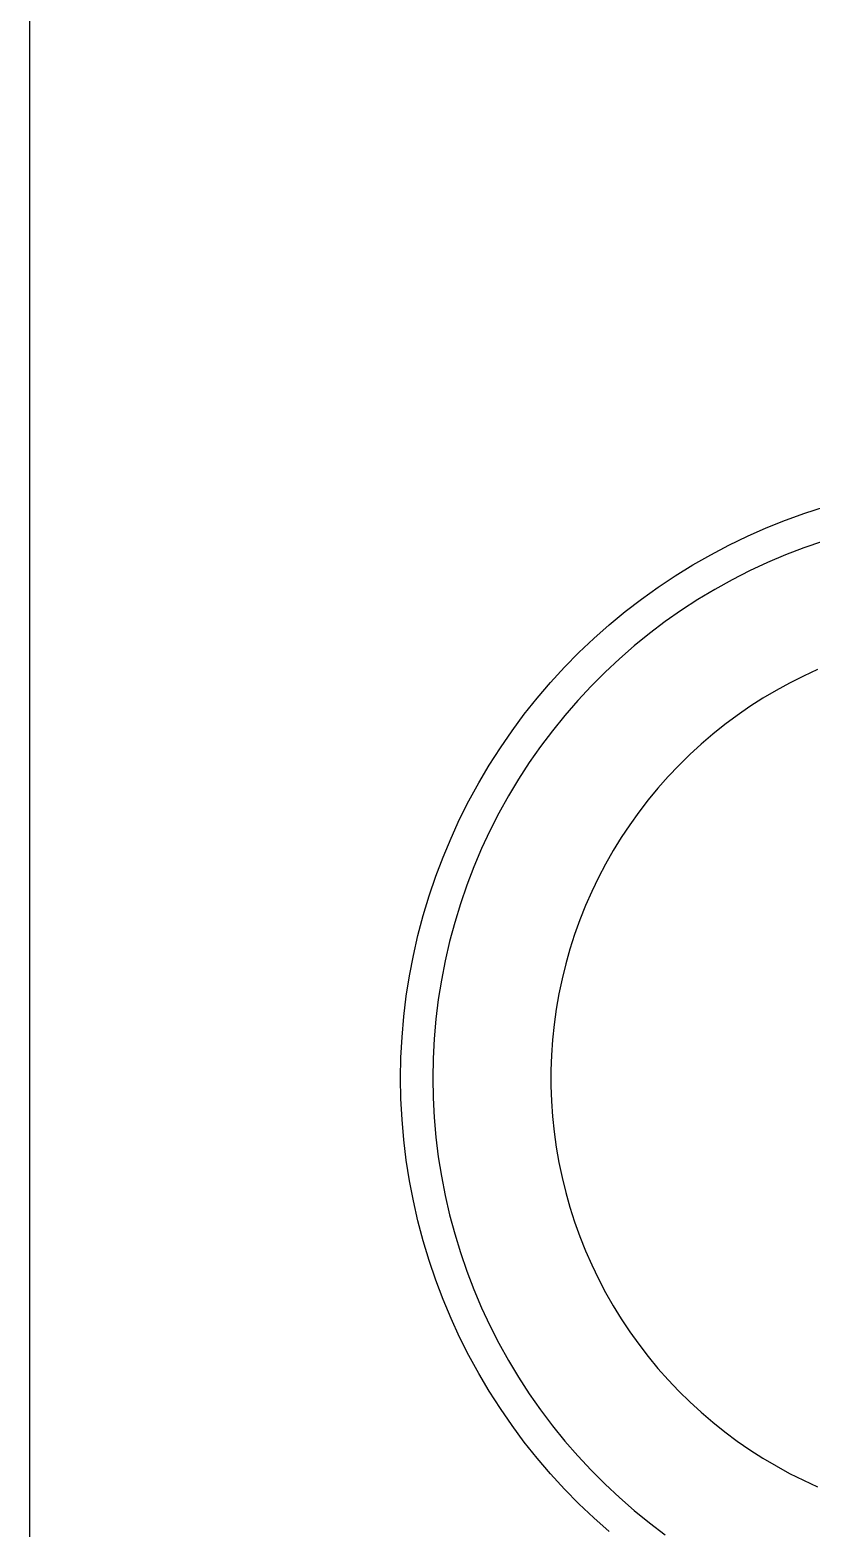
# Model space of a CAD drawing. Header units: millimetres. Extents: x -573 to 3430, y 0 to 3769.
# Drawn here: x 174.04 to 178.89, y 446.18 to 455.47 of the extents above; entities that cross this region are included whole.
import ezdxf

# ---------------------------------------------------------------- set-up
doc = ezdxf.new("R2010")
doc.units = ezdxf.units.MM
doc.layers.add('01 Basic thick', color=7, linetype='Continuous', lineweight=35)

msp = doc.modelspace()

# ---------------------------------------------------------------- linework, layer by layer
at = {"layer": '01 Basic thick', "lineweight": -3}
for p, q in [((174.039, 444.0704, -368.0535), (174.039, 475.874, -368.0535)), ((178.8471, 452.4751, -368.0535), (178.9687, 452.5142, -368.0535)), ((178.6083, 452.3846, -368.0535), (178.7269, 452.4319, -368.0535)), ((178.7269, 452.4319, -368.0535), (178.8471, 452.4751, -368.0535)), ((178.3763, 452.2777, -368.0535), (178.4914, 452.3332, -368.0535)), ((178.4914, 452.3332, -368.0535), (178.6083, 452.3846, -368.0535)), ((178.9574, 452.3009, -368.0535), (178.8419, 452.2611, -368.0535)), ((178.1522, 452.1551, -368.0535), (178.2632, 452.2184, -368.0535)), ((178.2632, 452.2184, -368.0535), (178.3763, 452.2777, -368.0535)), ((178.7279, 452.2173, -368.0535), (178.6154, 452.1696, -368.0535)), ((178.8419, 452.2611, -368.0535), (178.7279, 452.2173, -368.0535)), ((178.0435, 452.0881, -368.0535), (178.1522, 452.1551, -368.0535)), ((178.5047, 452.1179, -368.0535), (178.3959, 452.0625, -368.0535)), ((178.6154, 452.1696, -368.0535), (178.5047, 452.1179, -368.0535)), ((177.9371, 452.0174, -368.0535), (178.0435, 452.0881, -368.0535)), ((178.3959, 452.0625, -368.0535), (178.289, 452.0033, -368.0535)), ((177.732, 451.8651, -368.0535), (177.8333, 451.943, -368.0535)), ((177.8333, 451.943, -368.0535), (177.9371, 452.0174, -368.0535)), ((178.1843, 451.9403, -368.0535), (178.0819, 451.8738, -368.0535)), ((178.289, 452.0033, -368.0535), (178.1843, 451.9403, -368.0535)), ((177.6336, 451.7838, -368.0535), (177.732, 451.8651, -368.0535)), ((178.0819, 451.8738, -368.0535), (177.9818, 451.8037, -368.0535)), ((177.538, 451.6991, -368.0535), (177.6336, 451.7838, -368.0535)), ((177.9818, 451.8037, -368.0535), (177.8842, 451.7302, -368.0535)), ((177.4453, 451.6111, -368.0535), (177.538, 451.6991, -368.0535)), ((177.7893, 451.6533, -368.0535), (177.6971, 451.5732, -368.0535)), ((177.8842, 451.7302, -368.0535), (177.7893, 451.6533, -368.0535)), ((177.3558, 451.52, -368.0535), (177.4453, 451.6111, -368.0535)), ((177.6971, 451.5732, -368.0535), (177.6077, 451.4899, -368.0535)), ((177.2695, 451.4259, -368.0535), (177.3558, 451.52, -368.0535)), ((177.6077, 451.4899, -368.0535), (177.5213, 451.4035, -368.0535)), ((178.8383, 451.4655, -368.0535), (178.7529, 451.4226, -368.0535)), ((178.9251, 451.5055, -368.0535), (178.8383, 451.4655, -368.0535)), ((177.1864, 451.3288, -368.0535), (177.2695, 451.4259, -368.0535)), ((177.5213, 451.4035, -368.0535), (177.438, 451.3141, -368.0535)), ((178.6691, 451.3767, -368.0535), (178.5869, 451.328, -368.0535)), ((178.7529, 451.4226, -368.0535), (178.6691, 451.3767, -368.0535)), ((177.1068, 451.2289, -368.0535), (177.1864, 451.3288, -368.0535)), ((177.438, 451.3141, -368.0535), (177.3579, 451.2219, -368.0535)), ((178.5869, 451.328, -368.0535), (178.5065, 451.2765, -368.0535)), ((177.0306, 451.1264, -368.0535), (177.1068, 451.2289, -368.0535)), ((177.3579, 451.2219, -368.0535), (177.281, 451.127, -368.0535)), ((178.4279, 451.2222, -368.0535), (178.3512, 451.1653, -368.0535)), ((178.5065, 451.2765, -368.0535), (178.4279, 451.2222, -368.0535)), ((176.9581, 451.0213, -368.0535), (177.0306, 451.1264, -368.0535)), ((177.281, 451.127, -368.0535), (177.2075, 451.0294, -368.0535)), ((178.2765, 451.1057, -368.0535), (178.2039, 451.0436, -368.0535)), ((178.3512, 451.1653, -368.0535), (178.2765, 451.1057, -368.0535)), ((176.8892, 450.9137, -368.0535), (176.9581, 451.0213, -368.0535)), ((177.2075, 451.0294, -368.0535), (177.1374, 450.9294, -368.0535)), ((178.2039, 451.0436, -368.0535), (178.1335, 450.979, -368.0535)), ((176.8241, 450.8038, -368.0535), (176.8892, 450.9137, -368.0535)), ((177.1374, 450.9294, -368.0535), (177.0709, 450.8269, -368.0535)), ((178.0654, 450.9121, -368.0535), (177.9996, 450.8428, -368.0535)), ((178.1335, 450.979, -368.0535), (178.0654, 450.9121, -368.0535)), ((177.0709, 450.8269, -368.0535), (177.0079, 450.7222, -368.0535)), ((177.9996, 450.8428, -368.0535), (177.9362, 450.7713, -368.0535)), ((176.7628, 450.6918, -368.0535), (176.8241, 450.8038, -368.0535)), ((177.0079, 450.7222, -368.0535), (176.9487, 450.6153, -368.0535)), ((177.9362, 450.7713, -368.0535), (177.8754, 450.6976, -368.0535)), ((176.7054, 450.5777, -368.0535), (176.7628, 450.6918, -368.0535)), ((177.8754, 450.6976, -368.0535), (177.8171, 450.6219, -368.0535)), ((176.6519, 450.4616, -368.0535), (176.7054, 450.5777, -368.0535)), ((176.9487, 450.6153, -368.0535), (176.8933, 450.5065, -368.0535)), ((177.7615, 450.5443, -368.0535), (177.7086, 450.4647, -368.0535)), ((177.8171, 450.6219, -368.0535), (177.7615, 450.5443, -368.0535)), ((176.6026, 450.3438, -368.0535), (176.6519, 450.4616, -368.0535)), ((176.8933, 450.5065, -368.0535), (176.8416, 450.3958, -368.0535)), ((177.7086, 450.4647, -368.0535), (177.6585, 450.3834, -368.0535)), ((176.8416, 450.3958, -368.0535), (176.7939, 450.2833, -368.0535)), ((177.6585, 450.3834, -368.0535), (177.6112, 450.3004, -368.0535)), ((176.5573, 450.2244, -368.0535), (176.6026, 450.3438, -368.0535)), ((176.7939, 450.2833, -368.0535), (176.7501, 450.1693, -368.0535)), ((177.6112, 450.3004, -368.0535), (177.5668, 450.2158, -368.0535)), ((176.5161, 450.1035, -368.0535), (176.5573, 450.2244, -368.0535)), ((176.7501, 450.1693, -368.0535), (176.7103, 450.0538, -368.0535)), ((177.5668, 450.2158, -368.0535), (177.5253, 450.1297, -368.0535)), ((176.4792, 449.9812, -368.0535), (176.5161, 450.1035, -368.0535)), ((177.5253, 450.1297, -368.0535), (177.4869, 450.0423, -368.0535)), ((176.4465, 449.8577, -368.0535), (176.4792, 449.9812, -368.0535)), ((176.7103, 450.0538, -368.0535), (176.6746, 449.9369, -368.0535)), ((177.4869, 450.0423, -368.0535), (177.4515, 449.9535, -368.0535)), ((176.6746, 449.9369, -368.0535), (176.643, 449.8189, -368.0535)), ((177.4515, 449.9535, -368.0535), (177.4191, 449.8636, -368.0535)), ((176.4181, 449.7332, -368.0535), (176.4465, 449.8577, -368.0535)), ((176.643, 449.8189, -368.0535), (176.6155, 449.6999, -368.0535)), ((177.4191, 449.8636, -368.0535), (177.3899, 449.7727, -368.0535)), ((176.394, 449.6078, -368.0535), (176.4181, 449.7332, -368.0535)), ((176.6155, 449.6999, -368.0535), (176.5922, 449.58, -368.0535)), ((177.3899, 449.7727, -368.0535), (177.3639, 449.6808, -368.0535)), ((176.3742, 449.4816, -368.0535), (176.394, 449.6078, -368.0535)), ((177.3639, 449.6808, -368.0535), (177.341, 449.588, -368.0535)), ((176.5922, 449.58, -368.0535), (176.5731, 449.4593, -368.0535)), ((177.341, 449.588, -368.0535), (177.3214, 449.4945, -368.0535)), ((176.3588, 449.3548, -368.0535), (176.3742, 449.4816, -368.0535)), ((176.5731, 449.4593, -368.0535), (176.5582, 449.3381, -368.0535)), ((177.3214, 449.4945, -368.0535), (177.305, 449.4004, -368.0535)), ((176.3478, 449.2275, -368.0535), (176.3588, 449.3548, -368.0535)), ((176.5582, 449.3381, -368.0535), (176.5475, 449.2164, -368.0535)), ((177.305, 449.4004, -368.0535), (177.2918, 449.3058, -368.0535)), ((177.2918, 449.3058, -368.0535), (177.2819, 449.2108, -368.0535)), ((176.3412, 449.1, -368.0535), (176.3478, 449.2275, -368.0535)), ((176.5475, 449.2164, -368.0535), (176.5411, 449.0944, -368.0535)), ((177.2819, 449.2108, -368.0535), (177.2753, 449.1155, -368.0535)), ((176.339, 448.9722, -368.0535), (176.3412, 449.1, -368.0535)), ((176.5411, 449.0944, -368.0535), (176.539, 448.9722, -368.0535)), ((177.2753, 449.1155, -368.0535), (177.272, 449.02, -368.0535)), ((176.3412, 448.8445, -368.0535), (176.339, 448.9722, -368.0535)), ((176.539, 448.9722, -368.0535), (176.5411, 448.8501, -368.0535)), ((177.272, 449.02, -368.0535), (177.272, 448.9245, -368.0535)), ((177.272, 448.9245, -368.0535), (177.2753, 448.829, -368.0535)), ((176.3478, 448.717, -368.0535), (176.3412, 448.8445, -368.0535)), ((176.5411, 448.8501, -368.0535), (176.5475, 448.7281, -368.0535)), ((177.2753, 448.829, -368.0535), (177.2819, 448.7337, -368.0535)), ((176.3588, 448.5897, -368.0535), (176.3478, 448.717, -368.0535)), ((176.5475, 448.7281, -368.0535), (176.5582, 448.6064, -368.0535)), ((177.2819, 448.7337, -368.0535), (177.2918, 448.6386, -368.0535)), ((176.3742, 448.4629, -368.0535), (176.3588, 448.5897, -368.0535)), ((176.5582, 448.6064, -368.0535), (176.5731, 448.4851, -368.0535)), ((177.2918, 448.6386, -368.0535), (177.305, 448.544, -368.0535)), ((177.305, 448.544, -368.0535), (177.3214, 448.4499, -368.0535)), ((176.394, 448.3367, -368.0535), (176.3742, 448.4629, -368.0535)), ((176.5731, 448.4851, -368.0535), (176.5922, 448.3645, -368.0535)), ((177.3214, 448.4499, -368.0535), (177.341, 448.3564, -368.0535)), ((176.4181, 448.2113, -368.0535), (176.394, 448.3367, -368.0535)), ((176.5922, 448.3645, -368.0535), (176.6155, 448.2445, -368.0535)), ((177.341, 448.3564, -368.0535), (177.3639, 448.2637, -368.0535)), ((176.4465, 448.0868, -368.0535), (176.4181, 448.2113, -368.0535)), ((176.6155, 448.2445, -368.0535), (176.643, 448.1255, -368.0535)), ((177.3639, 448.2637, -368.0535), (177.3899, 448.1718, -368.0535)), ((176.643, 448.1255, -368.0535), (176.6746, 448.0075, -368.0535)), ((177.3899, 448.1718, -368.0535), (177.4191, 448.0808, -368.0535)), ((176.4792, 447.9633, -368.0535), (176.4465, 448.0868, -368.0535)), ((177.4191, 448.0808, -368.0535), (177.4515, 447.9909, -368.0535)), ((176.5161, 447.841, -368.0535), (176.4792, 447.9633, -368.0535)), ((176.6746, 448.0075, -368.0535), (176.7103, 447.8907, -368.0535)), ((177.4515, 447.9909, -368.0535), (177.4869, 447.9022, -368.0535)), ((176.5573, 447.7201, -368.0535), (176.5161, 447.841, -368.0535)), ((176.7103, 447.8907, -368.0535), (176.7501, 447.7752, -368.0535)), ((177.4869, 447.9022, -368.0535), (177.5253, 447.8147, -368.0535)), ((176.7501, 447.7752, -368.0535), (176.7939, 447.6611, -368.0535)), ((177.5253, 447.8147, -368.0535), (177.5668, 447.7286, -368.0535)), ((176.6026, 447.6007, -368.0535), (176.5573, 447.7201, -368.0535)), ((176.7939, 447.6611, -368.0535), (176.8416, 447.5487, -368.0535)), ((177.5668, 447.7286, -368.0535), (177.6112, 447.6441, -368.0535)), ((176.6519, 447.4829, -368.0535), (176.6026, 447.6007, -368.0535)), ((177.6112, 447.6441, -368.0535), (177.6585, 447.5611, -368.0535)), ((177.6585, 447.5611, -368.0535), (177.7086, 447.4797, -368.0535)), ((176.7054, 447.3668, -368.0535), (176.6519, 447.4829, -368.0535)), ((176.8416, 447.5487, -368.0535), (176.8933, 447.4379, -368.0535)), ((177.7086, 447.4797, -368.0535), (177.7615, 447.4002, -368.0535)), ((176.8933, 447.4379, -368.0535), (176.9487, 447.3291, -368.0535)), ((177.7615, 447.4002, -368.0535), (177.8171, 447.3225, -368.0535)), ((176.7628, 447.2527, -368.0535), (176.7054, 447.3668, -368.0535)), ((176.9487, 447.3291, -368.0535), (177.0079, 447.2223, -368.0535)), ((177.8171, 447.3225, -368.0535), (177.8754, 447.2468, -368.0535)), ((176.8241, 447.1407, -368.0535), (176.7628, 447.2527, -368.0535)), ((177.0079, 447.2223, -368.0535), (177.0709, 447.1175, -368.0535)), ((177.8754, 447.2468, -368.0535), (177.9362, 447.1731, -368.0535)), ((176.8892, 447.0308, -368.0535), (176.8241, 447.1407, -368.0535)), ((177.0709, 447.1175, -368.0535), (177.1374, 447.0151, -368.0535)), ((177.9362, 447.1731, -368.0535), (177.9996, 447.1016, -368.0535)), ((177.9996, 447.1016, -368.0535), (178.0654, 447.0324, -368.0535)), ((176.9581, 446.9232, -368.0535), (176.8892, 447.0308, -368.0535)), ((177.1374, 447.0151, -368.0535), (177.2075, 446.915, -368.0535)), ((178.0654, 447.0324, -368.0535), (178.1335, 446.9654, -368.0535)), ((177.0306, 446.8181, -368.0535), (176.9581, 446.9232, -368.0535)), ((177.2075, 446.915, -368.0535), (177.281, 446.8174, -368.0535)), ((178.1335, 446.9654, -368.0535), (178.2039, 446.9008, -368.0535)), ((177.1068, 446.7155, -368.0535), (177.0306, 446.8181, -368.0535)), ((178.2039, 446.9008, -368.0535), (178.2765, 446.8387, -368.0535)), ((178.2765, 446.8387, -368.0535), (178.3512, 446.7792, -368.0535)), ((177.281, 446.8174, -368.0535), (177.3579, 446.7225, -368.0535)), ((178.3512, 446.7792, -368.0535), (178.4279, 446.7222, -368.0535)), ((177.1864, 446.6157, -368.0535), (177.1068, 446.7155, -368.0535)), ((177.3579, 446.7225, -368.0535), (177.438, 446.6303, -368.0535)), ((178.4279, 446.7222, -368.0535), (178.5065, 446.6679, -368.0535)), ((178.5065, 446.6679, -368.0535), (178.5869, 446.6164, -368.0535)), ((177.2695, 446.5186, -368.0535), (177.1864, 446.6157, -368.0535)), ((177.438, 446.6303, -368.0535), (177.5213, 446.541, -368.0535)), ((177.5213, 446.541, -368.0535), (177.6077, 446.4546, -368.0535)), ((178.5869, 446.6164, -368.0535), (178.6691, 446.5677, -368.0535)), ((178.6691, 446.5677, -368.0535), (178.7529, 446.5219, -368.0535)), ((177.3558, 446.4245, -368.0535), (177.2695, 446.5186, -368.0535)), ((177.6077, 446.4546, -368.0535), (177.6971, 446.3713, -368.0535)), ((178.7529, 446.5219, -368.0535), (178.8383, 446.4789, -368.0535)), ((178.8383, 446.4789, -368.0535), (178.9251, 446.439, -368.0535)), ((177.4453, 446.3334, -368.0535), (177.3558, 446.4245, -368.0535)), ((177.6971, 446.3713, -368.0535), (177.7893, 446.2911, -368.0535)), ((177.538, 446.2454, -368.0535), (177.4453, 446.3334, -368.0535)), ((177.7893, 446.2911, -368.0535), (177.8842, 446.2142, -368.0535)), ((177.6336, 446.1607, -368.0535), (177.538, 446.2454, -368.0535)), ((177.8842, 446.2142, -368.0535), (177.9818, 446.1407, -368.0535))]:
    msp.add_line(p, q, dxfattribs=at)

doc.saveas('drawing.dxf')
